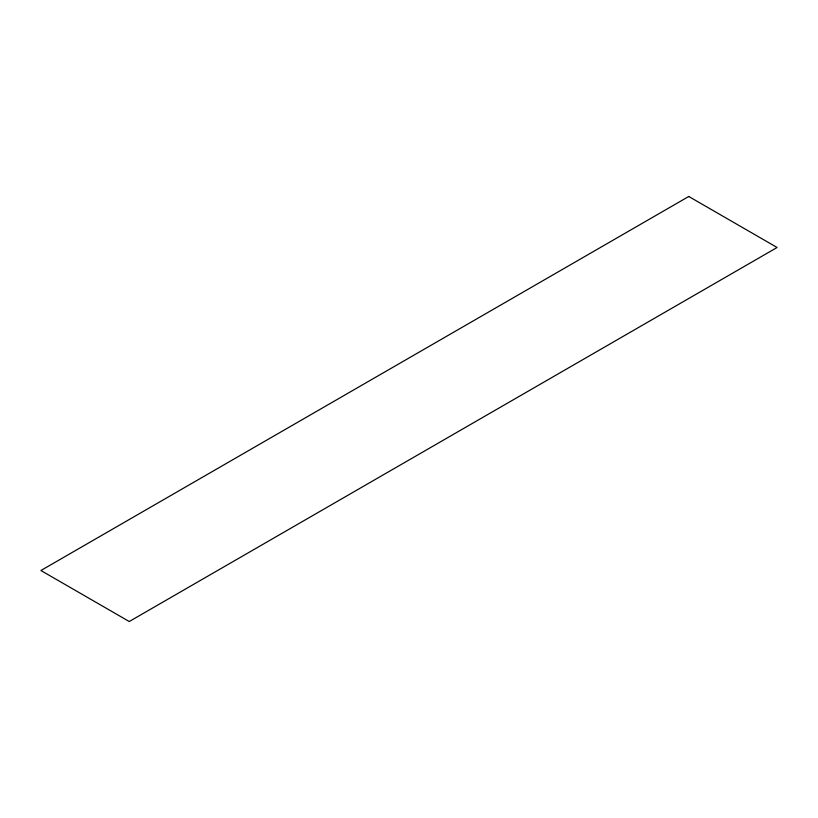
<?xml version="1.0" encoding="UTF-8"?>
<svg xmlns="http://www.w3.org/2000/svg" width="818" height="818" viewBox="0 0 818 818"><rect width="100%" height="100%" fill="white"/><g stroke="black" fill="none" stroke-linecap="round" stroke-linejoin="round"><path stroke-width="1.23" d="M688.756 196.484L40.9 570.514L129.244 621.516L777.1 247.486L688.756 196.484"/></g></svg>
